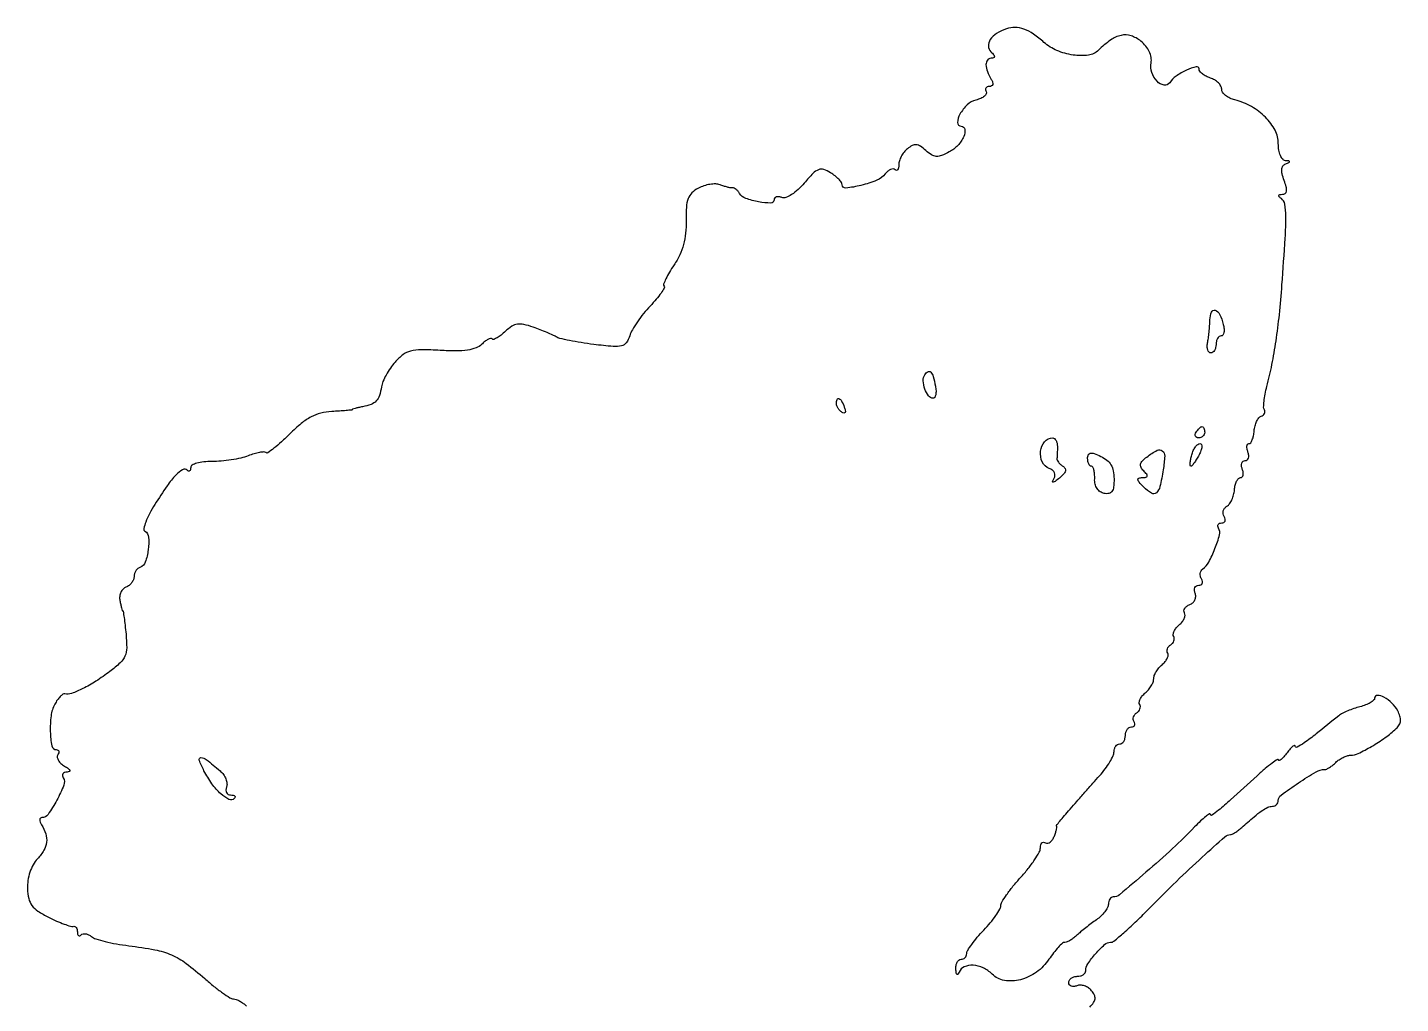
# Model space of a CAD drawing. Extents: x 0 to 263, y 1 to 345.
# Drawn here: x 0.2 to 242.6, y 173.2 to 345.4 of the extents above; entities that cross this region are included whole.
import ezdxf

# ---------------------------------------------------------------- set-up
doc = ezdxf.new("R2010")
doc.units = 0

msp = doc.modelspace()

# ---------------------------------------------------------------- linework, layer by layer
msp.add_lwpolyline([(187.718355, 172.575498, 0.042692), (188.393387, 173.376817, 0.127871), (188.643906, 174.041626, 0.142526), (188.526139, 174.699504, 0.058177), (188.026194, 175.468438, 0.072959), (187.471268, 175.967466, 0.06646), (186.779024, 176.305301, 0.070007), (186.060008, 176.437264, 0.102389), (185.426887, 176.33357, -0.068852), (184.881159, 176.206413, -0.116799), (184.419148, 176.272043, -0.152564), (184.114758, 176.516406, -0.148977), (184, 176.893011, -0.134459), (184.115611, 177.315153, -0.100435), (184.440625, 177.674822, -0.087143), (184.926792, 177.91686, -0.072144), (185.5, 178, 0.064076), (186.073484, 178.073796, 0.081871), (186.559375, 178.290392, 0.098643), (186.884455, 178.611568, 0.149803), (187, 178.988569, -0.149792), (187.373454, 180.207178, -0.031249), (188.755111, 181.997672, -0.029958), (190.333484, 183.594463, -0.18489), (191.392695, 184, 0.173995), (191.975302, 184.209071, 0.006948), (193.721827, 185.689063, 0.01152), (195.756719, 187.546777, 0.007822), (197.990121, 189.75, -0.005652), (203.010872, 194.74609, -0.008136), (207.574936, 199.04389, -0.003504), (211.574885, 202.638533, -0.18328), (212.527866, 203, 0.116301), (212.851456, 203.0763, 0.023377), (213.371652, 203.367187, 0.023532), (213.957972, 203.771477, 0.020081), (214.536725, 204.25, -0.006159), (216.724743, 206.164087, -0.025315), (218.120346, 207.237823, -0.042724), (219.134923, 207.81842, -0.109022), (219.957794, 208, 0.098206), (220.355552, 208.078886, 0.097745), (220.693852, 208.303657, 0.098138), (220.920404, 208.639229, 0.099876), (221, 209.033725, -0.238871), (221.48626, 209.993478, -0.011263), (224.545358, 212.133187, -0.014713), (227.661221, 214.079785, -0.132447), (229.2, 214.498416, 0.113311), (229.551318, 214.579905, 0.029267), (230.061563, 214.866722, 0.028246), (230.62005, 215.271442, 0.025463), (231.15, 215.75, -0.046502), (231.726751, 216.228404, -0.037303), (232.425023, 216.632813, -0.038577), (233.133417, 216.910237, -0.074173), (233.735183, 217, 0.112702), (235.112708, 217.314495, 0.020029), (237.462572, 218.56477, 0.022641), (239.8882, 220.134254, 0.035713), (241.797819, 221.713425, 0.069716), (242.338945, 222.397527, 0.110936), (242.564959, 223.105402, 0.098619), (242.478187, 223.901887, 0.046603), (242.075599, 224.858742, 0.076748), (241.052441, 226.219857, 0.068749), (239.630154, 227.269394, 0.123229), (238.491055, 227.564166, 0.416558), (238, 227.077023, -0.216515), (237.829779, 226.702358, -0.047428), (237.24048, 226.278874, -0.041229), (236.404542, 225.879271, -0.029409), (235.414399, 225.567872, 0.020726), (234.339087, 225.250086, 0.018247), (233.246277, 224.83214, 0.018632), (232.2882, 224.382225, 0.051332), (231.664399, 223.974538, -0.00251), (227.680147, 220.776132, -0.015012), (225.546896, 219.183252, -0.028457), (224.310444, 218.417571, -0.568703), (224, 218.602236, 0.466536), (223.864542, 218.715812, 0.124092), (223.568717, 218.582921, 0.045456), (223.096614, 218.134228, 0.018104), (222.531803, 217.44113, -0.016501), (221.965208, 216.74127, -0.038253), (221.485547, 216.266029, -0.085205), (221.167501, 216.077838, -0.510304), (221.031803, 216.166629, 0.575826), (220.841123, 216.265467, 0.016426), (219.90778, 215.627559, 0.017924), (218.691404, 214.667366, 0.009481), (217.25, 213.395379, -0.001318), (212.579713, 209.136408, -0.011397), (210.450616, 207.291762, -0.024738), (209.283324, 206.419615, -0.600452), (209, 206.570479, 0.594304), (208.841346, 206.656814, 0.024882), (208.184862, 206.18433, 0.020992), (207.290427, 205.406834, 0.010551), (206.225062, 204.355755, -0.013595), (202.339335, 200.568527, -0.00874), (197.640461, 196.381213, -0.003253), (192.942755, 192.392897, -0.176139), (191.862056, 192, 0.1467), (191.533312, 191.901425, 0.099116), (191.253229, 191.624223, 0.08294), (191.064427, 191.209797, 0.065588), (191, 190.720759, -0.121825), (190.853178, 190.127108, -0.043131), (190.376507, 189.38526, -0.039704), (189.68965, 188.628009, -0.037211), (188.877471, 187.970759, 0.009243), (187.969237, 187.316244, 0.006966), (186.994784, 186.564848, 0.007048), (186.098369, 185.832666, 0.016123), (185.448899, 185.25, -0.028309), (184.888537, 184.771391, -0.029521), (184.285212, 184.366343, -0.030888), (183.725177, 184.081537, -0.10165), (183.321429, 183.997125, 0.182895), (182.891696, 183.832771, 0.022175), (182.153795, 183.115203, 0.023987), (181.325943, 182.146306, 0.017596), (180.5, 180.998876, -0.090702), (178.307595, 178.736192, -0.09187), (175.465598, 177.40851, -0.104347), (172.639396, 177.278783, -0.157105), (170.462137, 178.395006, 0.08696), (168.90316, 179.489055, 0.094606), (167.110254, 179.946442, 0.117594), (165.567587, 179.676896, 0.197555), (164.662281, 178.75, -0.051902), (164.45138, 178.351958, -0.449116), (164.275306, 178.327933, -0.185333), (164.137165, 178.583427, -0.021021), (164.078947, 179.25, -0.055301), (164.122799, 179.919486, -0.077299), (164.316941, 180.485938, -0.09916), (164.624788, 180.864954, -0.174481), (165, 181, 0.099968), (165.381625, 181.077071, 0.098159), (165.70625, 181.296424, 0.097723), (165.923691, 181.623976, 0.098116), (166, 182.009102, -0.140186), (166.160954, 182.571893, -0.017253), (166.88125, 183.643923, -0.01931), (167.851155, 184.881493, -0.014845), (169, 186.157416, 0.016963), (170.148692, 187.444083, 0.021309), (171.11875, 188.714138, 0.020048), (171.829538, 189.824124, 0.133148), (172, 190.452897, -0.138123), (172.183963, 191.10613, -0.015961), (173.028125, 192.391963, -0.018241), (174.15964, 193.882451, -0.013939), (175.5, 195.430275, 0.0172), (176.840084, 196.998322, 0.021293), (177.971875, 198.549973, 0.020214), (178.798591, 199.906919, 0.127375), (179, 200.684709, -0.064025), (179.065384, 201.193226, -0.135365), (179.262969, 201.534471, -0.191511), (179.555506, 201.657608, -0.144379), (179.895215, 201.564761, 0.187743), (180.288804, 201.49216, 0.115989), (180.724078, 201.686387, 0.084489), (181.137652, 202.128934, 0.054199), (181.459764, 202.755744, 0.013217), (181.696424, 203.424824, 0.023616), (181.849957, 203.987625, 0.022349), (181.924847, 204.412662, 0.452738), (181.848163, 204.5, -0.621675), (181.807842, 204.581712, -0.004151), (182.431354, 205.38125, -0.008808), (183.227312, 206.349111, -0.004921), (184.228, 207.5, 0.000192), (185.431978, 208.858525, 0.000116), (186.857883, 210.469457, 0.000116), (188.273757, 212.070552, 0.000203), (189.444387, 213.396023, 0.021183), (190.422665, 214.604097, 0.024237), (191.249289, 215.83907, 0.02438), (191.840986, 216.941369, 0.11143), (192, 217.646023, -0.072203), (192.075108, 218.163428, -0.087177), (192.29375, 218.602269, -0.100442), (192.618657, 218.895644, -0.134357), (193, 219, 0.148195), (193.381354, 219.115568, 0.098894), (193.70625, 219.440625, 0.082425), (193.925306, 219.926543, 0.064853), (194, 220.5, -0.06887), (194.079345, 221.073318, -0.085131), (194.311086, 221.559375, -0.099915), (194.655173, 221.884374, -0.140337), (195.059017, 222, 0.098926), (195.418448, 222.071817, 0.176081), (195.637945, 222.273452, 0.169366), (195.681645, 222.57557, 0.090666), (195.542705, 222.930902, -0.110145), (195.402413, 223.334982, -0.099917), (195.439712, 223.775821, -0.094986), (195.649431, 224.185645, -0.088941), (196, 224.5, 0.077662), (196.356384, 224.805449, 0.090161), (196.580858, 225.190895, 0.100779), (196.640523, 225.594843, 0.125487), (196.527322, 225.955791, -0.176827), (196.443917, 226.359893, -0.075207), (196.607844, 226.89622, -0.061191), (196.978576, 227.475902, -0.046747), (197.51101, 228.009138, 0.044547), (198.080731, 228.574726, 0.040326), (198.562609, 229.250576, 0.04267), (198.89393, 229.930381, 0.092313), (199, 230.5, -0.092313), (199.10607, 231.069619, -0.04267), (199.437391, 231.749424, -0.040326), (199.919269, 232.425274, -0.044547), (200.48899, 232.990862, 0.046747), (201.021424, 233.524098, 0.061191), (201.392156, 234.10378, 0.075207), (201.556083, 234.640107, 0.176827), (201.472678, 235.044209, -0.125487), (201.359477, 235.405157, -0.100779), (201.419142, 235.809105, -0.090161), (201.643616, 236.194551, -0.077662), (202, 236.5, 0.077662), (202.356384, 236.805449, 0.090161), (202.580858, 237.190895, 0.100779), (202.640523, 237.594843, 0.125487), (202.527322, 237.955791, -0.175823), (202.443224, 238.359282, -0.075522), (202.60461, 238.893536, -0.061499), (202.9718, 239.470255, -0.047102), (203.5, 240, 0.051578), (204.024451, 240.535466, 0.065178), (204.381564, 241.128837, 0.079), (204.526445, 241.687092, 0.163901), (204.425607, 242.12037, -0.161643), (204.334069, 242.506, -0.121958), (204.47619, 242.920696, -0.094547), (204.840781, 243.303203, -0.063695), (205.373476, 243.589822, 0.093374), (205.904756, 243.917467, 0.096433), (206.273265, 244.412722, 0.099159), (206.422544, 244.997935, 0.105007), (206.329869, 245.582759, -0.073695), (206.209122, 246.124546, -0.122057), (206.288291, 246.583685, -0.15249), (206.552154, 246.886779, -0.138841), (206.952028, 247, 0.110428), (207.342124, 247.087218, 0.183045), (207.573675, 247.326592, 0.160031), (207.60595, 247.686928, 0.081564), (207.430902, 248.111803, -0.081775), (207.23631, 248.584679, -0.087065), (207.20954, 249.084485, -0.093793), (207.351924, 249.53327, -0.115237), (207.642239, 249.861803, 0.115611), (208.717954, 251.080942, 0.030291), (209.817517, 253.464516, 0.026774), (210.623082, 255.910789, 0.20744), (210.453687, 257.074936, -0.098253), (210.321831, 257.427704, -0.175591), (210.378332, 257.728262, -0.169917), (210.616862, 257.929469, -0.091278), (211, 258, 0.116958), (211.371034, 258.087994, 0.185933), (211.587766, 258.326592, 0.154896), (211.610265, 258.686698, 0.077309), (211.430902, 259.111803, -0.105125), (211.258911, 259.591758, -0.09918), (211.291714, 260.110916, -0.096401), (211.524529, 260.589185, -0.093267), (211.921979, 260.951781, 0.099652), (212.385564, 261.385582, 0.046349), (212.801886, 262.10056, 0.043407), (213.113456, 262.9597, 0.046523), (213.262899, 263.839977, -0.039126), (213.390761, 264.666958, -0.055918), (213.640479, 265.365493, -0.071088), (213.965349, 265.843439, -0.21102), (214.319793, 266, 0.201694), (214.611908, 266.122833, 0.142305), (214.782227, 266.440625, 0.093029), (214.793745, 266.92541, 0.051204), (214.638374, 267.5, -0.062927), (214.497466, 268.07401, -0.109632), (214.547812, 268.559375, -0.151303), (214.776585, 268.878421, -0.163532), (215.138374, 269, 0.163532), (215.500163, 269.121579, 0.151303), (215.728935, 269.440625, 0.109632), (215.779282, 269.92599, 0.062927), (215.638374, 270.5, -0.042672), (215.472353, 271.074941, -0.079011), (215.453873, 271.559375, -0.127732), (215.578668, 271.877671, -0.240231), (215.81858, 272, 0.240257), (216.120892, 272.154163, 0.058964), (216.401831, 272.656587, 0.04744), (216.623151, 273.379074, 0.031826), (216.742763, 274.235189, -0.042376), (216.884853, 275.116298, -0.049041), (217.170308, 275.916669, -0.055782), (217.546588, 276.527594, -0.147443), (217.961798, 276.820599, 0.079839), (218.327755, 277.011628, 0.112219), (218.566137, 277.290734, 0.130342), (218.639598, 277.612973, 0.130354), (218.543722, 277.929257, -0.144851), (218.411306, 278.415507, -0.020332), (218.476999, 279.46546, -0.021816), (218.664539, 280.734061, -0.016972), (218.974809, 282.093846, 0.015191), (219.866456, 285.938388, 0.012332), (220.594226, 290.106676, 0.011081), (221.181445, 294.741334, 0.007693), (221.64796, 300, 0.00226), (222.215051, 308.25653, 0.017854), (222.32376, 312.089767, 0.03748), (222.145372, 314.252967, 0.201856), (221.535935, 315.234687, -0.03729), (221.144407, 315.558766, -0.269259), (221.07966, 315.784961, -0.294047), (221.243738, 315.938297, -0.041799), (221.725249, 315.984687, 0.156175), (222.219869, 316.149887, 0.207051), (222.457201, 316.554693, 0.098259), (222.403556, 317.278828, 0.023376), (222.025336, 318.433362, -0.029662), (221.666458, 319.57723, -0.084825), (221.603829, 320.405589, -0.134913), (221.821509, 320.980435, -0.139534), (222.300087, 321.354415, 0.012927), (222.880402, 321.607947, 0.315156), (222.963713, 321.752631, 0.354302), (222.85458, 321.865365, 0.014389), (222.25, 321.921053, -0.205031), (221.766966, 322.164919, -0.07634), (221.363491, 322.828316, -0.058834), (221.090604, 323.789948, -0.039764), (221, 324.92742, 0.12091), (220.423913, 327.274889, 0.075512), (218.742667, 329.570899, 0.068589), (216.258582, 331.463439, 0.067146), (213.337518, 332.630136, -0.050217), (212.443356, 332.952741, -0.059748), (211.686646, 333.433464, -0.070075), (211.171839, 333.99101, -0.152578), (211, 334.54102, 0.131163), (210.852239, 335.094603, 0.068629), (210.4125, 335.662705, 0.060812), (209.764836, 336.158712, 0.056248), (209, 336.5, -0.041204), (208.234659, 336.814323, -0.050911), (207.5875, 337.2326, -0.05949), (207.142108, 337.686051, -0.165895), (207, 338.102571, 0.488184), (206.490447, 338.50008, 0.048676), (204.802321, 337.897069, 0.042295), (202.946841, 336.822593, 0.096478), (201.826215, 335.664598, -0.304903), (200.834894, 335.242832, -0.158566), (199.605462, 335.921119, -0.104887), (198.656868, 337.492475, -0.131847), (198.53511, 339.182313, 0.089603), (198.546274, 340.151019, 0.068516), (198.228455, 341.163991, 0.061896), (197.606448, 342.14631, 0.05055), (196.722902, 343.023297, 0.093702), (194.997272, 343.952166, 0.131199), (193.256634, 344.03235, 0.101707), (191.386107, 343.202425, 0.041296), (189.249402, 341.39226, -0.166745), (187.487615, 340.530443, -0.067383), (184.776518, 340.55773, -0.062848), (181.905182, 341.352882, -0.084179), (179.625144, 342.793969, 0.032686), (177.763612, 344.257489, 0.063276), (176.082107, 345.121248, 0.07953), (174.518883, 345.420955, 0.091292), (173.017857, 345.191978, 0.055986), (171.269963, 344.357728, 0.10469), (170.14503, 343.276069, 0.160143), (169.821988, 342.14755, 0.18885), (170.264286, 341.135714, -0.02348), (170.761425, 340.589554, -0.169134), (170.883788, 340.260885, -0.339318), (170.739641, 340.064404, -0.071017), (170.288484, 340, 0.241605), (169.648106, 339.671381, 0.160231), (169.395116, 338.867195, 0.090443), (169.633838, 337.648085, 0.046191), (170.337137, 336.25, -0.060671), (170.568373, 335.755239, -0.145885), (170.578898, 335.354895, -0.203348), (170.377005, 335.09725, -0.126901), (170, 335, 0.087191), (169.614875, 334.932326, 0.166056), (169.37257, 334.737585, 0.178826), (169.310427, 334.447142, 0.102972), (169.434072, 334.106674, -0.254882), (169.455169, 333.719507, -0.110643), (169.126753, 333.300765, -0.070506), (168.482393, 332.91053, -0.039484), (167.612581, 332.617612, 0.129978), (166.090312, 331.777251, 0.073592), (164.788729, 330.103493, 0.123203), (164.3843, 328.635725, 0.421172), (165.005136, 328, -0.369909), (165.653266, 327.444489, -0.146815), (165.479261, 326.191156, -0.080329), (164.420069, 324.608581, -0.082178), (162.92346, 323.454993, -0.029685), (161.559093, 322.823742, -0.109556), (160.626581, 322.677322, -0.124706), (159.787181, 322.946786, -0.043775), (158.768758, 323.714989, 0.035209), (157.807752, 324.466012, 0.125844), (157.078941, 324.72595, 0.144882), (156.375243, 324.586569, 0.052404), (155.518758, 324.015567, 0.052829), (154.937601, 323.419236, 0.042689), (154.446135, 322.671755, 0.044239), (154.110047, 321.893978, 0.080035), (154, 321.210889, -0.040694), (153.955221, 320.661608, -0.117354), (153.808733, 320.311549, -0.252704), (153.59419, 320.209025, -0.186142), (153.348877, 320.31779, 0.196402), (153.01535, 320.457833, 0.102767), (152.566226, 320.369056, 0.0757), (152.067383, 320.062471, 0.050036), (151.598877, 319.577969, -0.129625), (150.122233, 318.468513, -0.03546), (147.329403, 317.556455, -0.034292), (144.665872, 317.082208, -0.446106), (144, 317.679998, 0.157162), (143.869158, 318.085984, 0.036033), (143.401441, 318.646283, 0.033836), (142.742385, 319.242688, 0.027418), (141.962353, 319.791438, 0.060856), (140.748417, 320.358028, 0.173781), (139.830614, 320.331402, 0.108199), (138.86898, 319.68936, 0.016762), (137.327105, 317.976895, -0.031817), (136.229505, 316.829263, -0.042489), (135.090376, 315.946747, -0.048785), (134.066618, 315.418026, -0.188599), (133.364752, 315.413526, 0.057434), (132.842241, 315.547872, 0.102252), (132.400896, 315.518314, 0.148369), (132.111292, 315.334618, 0.179632), (132, 315.034836, -0.416067), (131.409992, 314.448546, -0.043579), (129.262885, 314.649724, -0.041617), (127.000305, 315.260622, -0.169168), (125.909496, 316.146439, 0.043291), (125.620834, 316.53406, 0.047593), (125.277981, 316.852855, 0.053165), (124.934547, 317.062335, 0.134224), (124.648694, 317.112767, -0.068345), (124.307548, 317.127874, -0.015641), (123.741857, 317.249638, -0.015892), (123.093195, 317.432708, -0.014889), (122.443037, 317.660232, 0.088796), (121.677527, 317.806883, 0.041732), (120.669043, 317.734894, 0.039607), (119.595472, 317.479162, 0.044624), (118.619765, 317.064096, 0.069985), (117.482364, 316.232814, 0.110544), (116.823213, 315.22612, 0.075675), (116.513324, 313.761187, 0.019597), (116.469269, 311.342604, -0.030676), (116.37892, 309.10513, -0.041495), (116.007481, 307.116284, -0.043424), (115.330997, 305.287887, -0.038941), (114.328011, 303.532084, 0.015164), (113.504506, 302.23741, 0.023731), (112.884788, 301.072032, 0.020268), (112.481276, 300.119653, 0.294504), (112.554935, 299.778398, -0.340286), (112.597596, 299.45058, -0.020544), (112.028954, 298.558847, -0.023866), (111.193967, 297.475102, -0.014634), (110.114191, 296.276905, 0.021359), (108.950828, 294.950523, 0.019001), (107.856263, 293.478277, 0.01942), (106.973554, 292.078036, 0.054129), (106.50523, 291.016477, -0.079099), (105.894633, 289.800008, -0.180181), (105.054051, 289.23574, -0.081254), (103.586606, 289.129157, -0.008521), (100.150007, 289.4972, -0.008311), (97.913234, 289.813208, -0.010635), (95.86594, 290.182033, -0.008702), (94.173829, 290.554943, -0.084297), (93.5, 290.841834, 0.034762), (92.926682, 291.155944, 0.007762), (91.905379, 291.60738, 0.008021), (90.706913, 292.092513, 0.007673), (89.47576, 292.546453, 0.029029), (87.813144, 293.024291, 0.092931), (86.665367, 293.06619, 0.107132), (85.673346, 292.690193, 0.045959), (84.555052, 291.808591, -0.022858), (83.795807, 291.151047, -0.036252), (83.083971, 290.668682, -0.041115), (82.500776, 290.393483, -0.294093), (82.210244, 290.456423, 0.261819), (81.940837, 290.531928, 0.059608), (81.480129, 290.359586, 0.046942), (80.92618, 290.003854, 0.030191), (80.354328, 289.497185, -0.111349), (79.373987, 288.877614, -0.049432), (77.88089, 288.507403, -0.035758), (75.827108, 288.357668, -0.015086), (73.060485, 288.437585, 0.012799), (69.676847, 288.550812, 0.065277), (67.812175, 288.321212, 0.099394), (66.457001, 287.66488, 0.05153), (65.078091, 286.374803, 0.028875), (64.253776, 285.308214, 0.024669), (63.510003, 284.097555, 0.025414), (62.943461, 282.927003, 0.062206), (62.683418, 282.007792, -0.039868), (62.31982, 280.46282, -0.113115), (61.757938, 279.517125, -0.114611), (60.845207, 278.917575, -0.041516), (59.341631, 278.501476, 0.007883), (58.635607, 278.356325, 0.012774), (58.040979, 278.208238, 0.006458), (57.555366, 278.067263, 0.330098), (57.5, 277.992537, -0.385765), (57.438427, 277.924608, -0.001918), (56.442226, 277.830424, -0.006921), (55.279795, 277.741224, -0.004168), (53.899067, 277.666026, 0.05114), (51.974598, 277.378585, 0.060253), (50.258572, 276.711387, 0.05027), (48.52354, 275.545578, 0.023363), (46.515734, 273.716667, -0.011651), (45.031776, 272.299953, -0.019222), (43.706501, 271.1826, -0.013888), (42.60496, 270.372227, -0.362733), (42.263844, 270.402823, 0.216484), (41.931378, 270.527588, 0.027648), (41.154659, 270.431835, 0.028305), (40.195367, 270.202627, 0.019988), (39.147177, 269.842304, -0.036555), (37.866471, 269.448948, -0.017509), (36.176046, 269.124018, -0.017255), (34.379421, 268.90669, -0.023551), (32.75, 268.843469, 0.027329), (31.300974, 268.776285, 0.044446), (30.092136, 268.544041, 0.056416), (29.251936, 268.197342, 0.273189), (29, 267.770654, -0.056964), (28.956505, 267.390112, -0.171315), (28.818155, 267.172808, -0.254094), (28.616269, 267.138806, -0.114142), (28.380952, 267.285714, 0.336801), (27.579851, 267.395064, 0.074433), (26.414638, 266.485745, 0.038449), (24.837909, 264.546579, 0.01068), (22.674085, 261.275768, 0.020026), (21.727288, 259.633791, 0.032447), (21.073144, 258.161602, 0.034799), (20.734893, 257.001441, 0.317943), (20.929247, 256.543728, -0.241392), (21.562725, 255.495267, -0.049452), (21.497877, 253.263174, -0.049442), (20.994837, 251.082063, -0.235085), (20.114251, 250.20475, 0.096052), (19.68836, 249.964694, 0.070286), (19.327311, 249.557719, 0.068104), (19.083467, 249.05206, 0.078494), (19, 248.523655, -0.096936), (18.89404, 247.982243, -0.066865), (18.5827, 247.438563, -0.064241), (18.122483, 246.975118, -0.073678), (17.579405, 246.668844, 0.111958), (17.062936, 246.323492, 0.082682), (16.677185, 245.751611, 0.077134), (16.478261, 245.045158, 0.077199), (16.502894, 244.311856, 0.008039), (16.646411, 243.61725, 0.013017), (16.793212, 243.032233, 0.006696), (16.933073, 242.555351, 0.329205), (17.008029, 242.5, -0.372448), (17.079737, 242.437982, -0.001446), (17.244076, 241.286628, -0.005991), (17.414211, 239.953183, -0.003617), (17.585435, 238.369371, -0.025608), (17.704299, 235.957967, -0.101637), (17.404676, 234.513528, -0.103283), (16.562668, 233.316324, -0.026898), (14.750894, 231.795755, -0.018827), (12.276303, 230.077976, -0.026911), (9.951226, 228.761069, -0.028561), (7.980668, 227.917628, -0.13865), (6.779857, 227.831289, 0.206493), (6.432932, 227.759701, 0.046586), (5.963363, 227.36108, 0.040861), (5.465625, 226.760646, 0.029779), (5.011568, 226.021614, 0.090235), (4.354956, 223.981731, 0.040986), (4.215706, 221.17118, 0.038322), (4.492017, 218.646911, 0.36083), (5.271725, 218, -0.135919), (5.546149, 217.923997, -0.190765), (5.699041, 217.724304, -0.141019), (5.6979, 217.420751, -0.067509), (5.537985, 217.06146, 0.182072), (5.452394, 216.624379, 0.094539), (5.648566, 216.095745, 0.073147), (6.094167, 215.555724, 0.051962), (6.728968, 215.091869, -0.023345), (7.401229, 214.65727, -0.135748), (7.664176, 214.332359, -0.407212), (7.584315, 214.122032, -0.103181), (7.190983, 214.030409, 0.083073), (6.737316, 213.943634, 0.157163), (6.447665, 213.715785, 0.178006), (6.366524, 213.384453, 0.110805), (6.498732, 213.002052, -0.238566), (6.606971, 211.734649, -0.027781), (5.360921, 209.07912, -0.027609), (3.830155, 206.579459, -0.246337), (2.725375, 206, 0.202102), (2.472942, 205.893621, 0.182787), (2.359106, 205.632812, 0.104674), (2.423623, 205.229493, 0.047833), (2.662863, 204.75, -0.061264), (3.418443, 203.128332, -0.107689), (3.564141, 201.662854, -0.104241), (3.086573, 200.23698, -0.054831), (1.964944, 198.731997, 0.061739), (1.20692, 197.685113, 0.044855), (0.628095, 196.366827, 0.043365), (0.276256, 194.912754, 0.047111), (0.193982, 193.460086, 0.046501), (0.423443, 191.711913, 0.103499), (0.980019, 190.497398, 0.089514), (2.035024, 189.502127, 0.028858), (3.907898, 188.429743, 0.011443), (5.338413, 187.757274, 0.015374), (6.665132, 187.218418, 0.01245), (7.780607, 186.836144, 0.136087), (8.25, 186.819827, -0.161889), (8.535234, 186.795457, -0.129347), (8.779687, 186.604366, -0.098843), (8.944302, 186.266178, -0.064075), (9, 185.833333, 0.057388), (9.046271, 185.43152, 0.172529), (9.193285, 185.20266, 0.253554), (9.407824, 185.167715, 0.113033), (9.657991, 185.324657, -0.152129), (9.997309, 185.502803, -0.087205), (10.463742, 185.506321, -0.072855), (10.984027, 185.33858, -0.058916), (11.476986, 185.0191, 0.098045), (12.237008, 184.606598, 0.01526), (13.892303, 184.146203, 0.016494), (15.904528, 183.721986, 0.013695), (18.068995, 183.400604, -0.016865), (22.679957, 182.68607, -0.055184), (25.625435, 181.782268, -0.058776), (28.202776, 180.288052, -0.021008), (31.5, 177.5953, 0.011825), (33.108623, 176.231594, 0.015843), (34.633437, 175.077581, 0.012984), (35.940895, 174.20178, 0.137346), (36.55, 174.019184, -0.086357), (37.040778, 173.924515, -0.035364), (37.65875, 173.638448, -0.033659), (38.294201, 173.229769, -0.03666), (38.85, 172.75, 0.024167)], format="xyb")
for points in [[(211.285674, 293.015584, -0.040632), (211.421873, 292.243275, -0.06995), (211.39168, 291.592078, -0.105873), (211.209956, 291.158599, -0.245477), (210.90638, 291, 0.162267), (210.560648, 290.884764, 0.096244), (210.266249, 290.559375, 0.077596), (210.067364, 290.073682, 0.058511), (210, 289.5, -0.058858), (209.932236, 288.92633, -0.077879), (209.732242, 288.440625, -0.096426), (209.436169, 288.115264, -0.161439), (209.088484, 288, -0.205848), (208.767889, 288.137828, -0.110575), (208.543133, 288.514063, -0.078166), (208.450515, 289.079975, -0.048877), (208.511973, 289.75, 0.014917), (208.646025, 290.584326, 0.00711), (208.771045, 291.664211, 0.007041), (208.86981, 292.797153, 0.009938), (208.923489, 293.809017, -0.079955), (209.197135, 295.2115, -0.405973), (209.847515, 295.523459, -0.206633), (210.643927, 294.808466, -0.044005)], [(160.473942, 282.135307, -0.036156), (160.570919, 281.317092, -0.060543), (160.518913, 280.627246, -0.08794), (160.337508, 280.161771, -0.261678), (160.049571, 280, -0.23997), (159.257365, 280.403445, -0.073261), (158.614296, 281.631261, -0.069436), (158.324614, 283.07846, -0.154329), (158.596891, 284.156773, -0.123446), (159.144586, 284.68953, -0.350463), (159.636536, 284.61606, -0.119949), (160.076385, 283.828999, -0.020153)], [(144.381557, 278.448062, -0.036408), (144.556862, 277.868281, -0.155351), (144.525685, 277.512472, -0.32948), (144.325929, 277.393111, -0.1144), (143.988546, 277.507079, -0.061454), (143.610411, 277.810572, -0.051183), (143.290385, 278.21498, -0.053277), (143.072509, 278.65395, -0.088797), (143, 279.059017, -0.079093), (143.117673, 279.798253, -0.444011), (143.441482, 279.942608, -0.168622), (143.894727, 279.51997, -0.029964)], [(208, 274, -0.105053), (207.918938, 273.618444, -0.099167), (207.688914, 273.29375, -0.09642), (207.345238, 273.076123, -0.093332), (206.940983, 273, -0.108972), (206.586039, 273.078288, -0.182303), (206.3746, 273.29375, -0.161196), (206.343488, 273.6179, -0.082592), (206.5, 274, -0.029505), (206.768994, 274.382774, -0.035638), (207.066025, 274.70625, -0.038439), (207.34829, 274.934461, -0.151918), (207.559017, 275, -0.210953), (207.727648, 274.92554, -0.081139), (207.870461, 274.70625, -0.061769), (207.967655, 274.382849, -0.042167)], [(182, 271.5, -0.00505), (181.993727, 270.878914, -0.004931), (181.974911, 270.253155, -0.004866), (181.947624, 269.704091, -0.018415), (181.91459, 269.361803, 0.146761), (181.961619, 269.067393, 0.053601), (182.187013, 268.70543, 0.04737), (182.534811, 268.338556, 0.040983), (182.961924, 268.023532, -0.127439), (183.34743, 267.620932, -0.20008), (183.401745, 267.15176, -0.118416), (183.084761, 266.592213, -0.03447), (182.355376, 265.911729, -0.010854), (181.599102, 265.324649, -0.121211), (181.250072, 265.17825, -0.573094), (181.151275, 265.298958, -0.046576), (181.371424, 265.757063, 0.103683), (181.562727, 266.307591, 0.135376), (181.487972, 266.833089, 0.122658), (181.142886, 267.282793, 0.076592), (180.563382, 267.614052, -0.195072), (179.334692, 268.762632, -0.137182), (179.027598, 270.652152, -0.147121), (179.74683, 272.335936, -0.222296), (181.166667, 273, -0.17482), (181.484659, 272.885312, -0.093122), (181.755208, 272.559375, -0.073362), (181.93831, 272.073861, -0.053595)], [(207, 270, -0.013472), (206.56294, 269.23371, -0.019817), (206.135014, 268.5875, -0.015673), (205.754149, 268.092565, -0.224557), (205.558436, 268, -0.401085), (205.442587, 268.110746, -0.030208), (205.449913, 268.5875, -0.028638), (205.536286, 269.232975, -0.016375), (205.710251, 270, -0.040443), (205.978101, 270.765421, -0.051816), (206.349453, 271.4125, -0.061565), (206.762119, 271.857681, -0.176888), (207.151815, 272, -0.292), (207.4119, 271.833952, -0.128234), (207.487958, 271.414346, -0.069989), (207.346867, 270.769837, -0.034047)], [(192, 265.766161, -0.027465), (191.920957, 264.328258, -0.123145), (191.63023, 263.543731, -0.201607), (191.093465, 263.197427, -0.094019), (190.25, 263.207884, -0.101192), (189.539824, 263.509466, -0.098241), (188.996278, 264.06815, -0.088294), (188.667399, 264.846714, -0.064921), (188.579401, 265.781208, 0.028265), (188.561762, 266.631409, 0.044988), (188.4408, 267.34823, 0.057042), (188.245854, 267.849286, 0.278317), (187.996068, 268, -0.199994), (187.742843, 268.105507, -0.085163), (187.528012, 268.41202, -0.065184), (187.382064, 268.865734, -0.04529), (187.333333, 269.402623, -0.099622), (187.45973, 270.030708, -0.263116), (187.80973, 270.301811, -0.124062), (188.462731, 270.234721, -0.019573), (189.666667, 269.742108, -0.062078), (190.737763, 269.083164, -0.091396), (191.458488, 268.249705, -0.085261), (191.86598, 267.169057, -0.047657)], [(200.673606, 267.376097, -0.015325), (200.096556, 264.400084, -0.155344), (199.46685, 263.326328, -0.331874), (198.608996, 263.247787, -0.059025), (197.261905, 264.309524, -0.01462), (196.428698, 265.192936, -0.14219), (196.209917, 265.652357, -0.379522), (196.37482, 265.913342, -0.070574), (196.985714, 266, 0.039533), (197.637462, 266.051612, 0.309924), (197.846558, 266.25, 0.227899), (197.767493, 266.576557, 0.024932), (197.234798, 267.165202, -0.07312), (196.765335, 267.796506, -0.180082), (196.687601, 268.359968, -0.138729), (196.999481, 268.937777, -0.037639), (197.784798, 269.633399, -0.03573), (199.591182, 270.81233, -0.301164), (200.513161, 270.740042, -0.245342), (200.936857, 269.807157, -0.026511)], [(34.182561, 214.25394, -0.059512), (34.785741, 213.597845, -0.060786), (35.212377, 212.822606, -0.067137), (35.407515, 212.050659, -0.120563), (35.325572, 211.406044, 0.082506), (35.215718, 210.868996, 0.130306), (35.318651, 210.413025, 0.15058), (35.617516, 210.110972, 0.123571), (36.059678, 210, -0.049973), (36.504732, 209.955407, -0.149749), (36.770462, 209.811265, -0.260176), (36.828102, 209.60089, -0.136782), (36.690833, 209.357499, -0.324039), (35.759928, 209.208538, -0.06948), (34.33465, 210.1979, -0.051375), (32.757541, 211.986634, -0.035689), (31.351467, 214.287232, -0.026842), (30.508374, 216.15715, -0.53097), (30.809687, 216.591656, -0.166269), (31.755415, 216.255752, -0.009426)]]:
    msp.add_lwpolyline(points, format="xyb", close=True)

doc.saveas('drawing.dxf')
